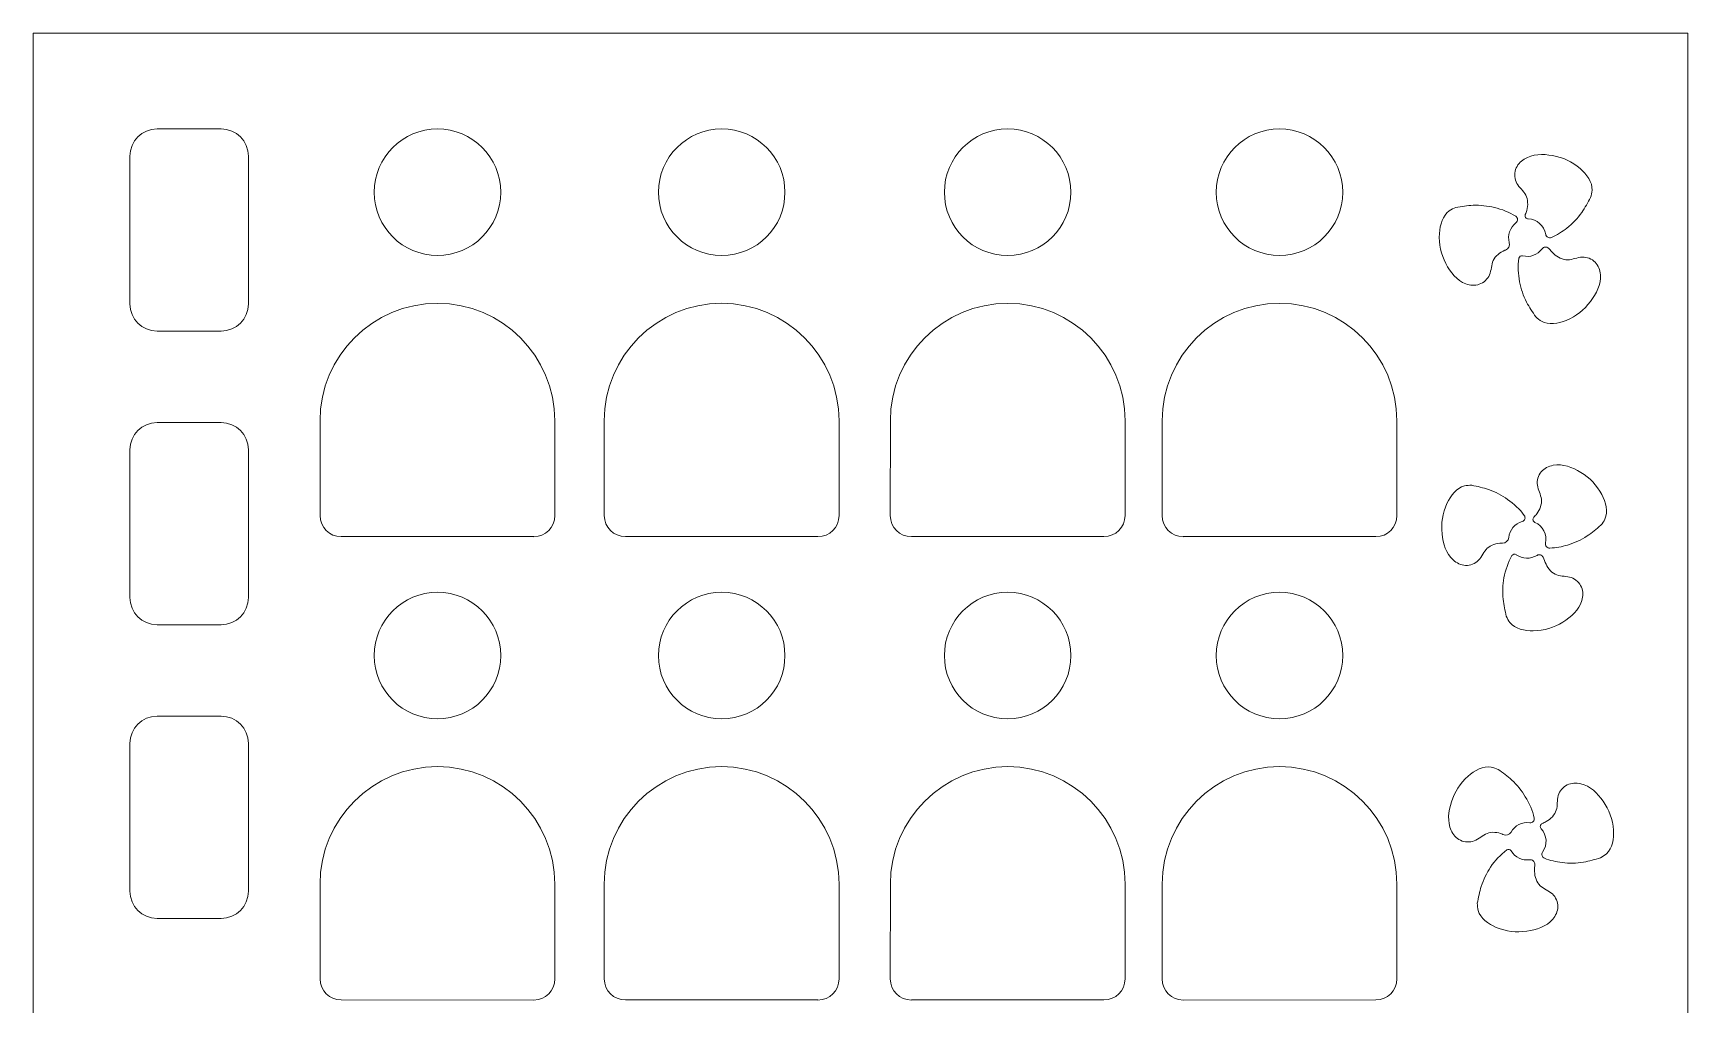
# Model space of a CAD drawing. Header units: metres. Extents: x -2538 to 7610, y -1082 to -498.
# Drawn here: x -194 to 368, y -850 to -520 of the extents above; entities that cross this region are included whole.
import ezdxf

# ---------------------------------------------------------------- set-up
doc = ezdxf.new("R2010")
doc.units = ezdxf.units.M
doc.linetypes.add('AUSGEZOGEN', pattern=[0])
doc.layers.add('Standard', color=7, linetype='AUSGEZOGEN', lineweight=25)

# ---------------------------------------------------------------- blocks, each defined once
blk = doc.blocks.new('COMPLEXOBJECT_12')
at = {"layer": 'Standard', "color": 7, "linetype": 'AUSGEZOGEN', "lineweight": 13}
for centre, major_axis, start_param, end_param in [((306.65, -797.89), (0.995, 0.25), 0.29016, 1.960733), ((313.01, -794.13), (6.18, 1.55), 3.431753, 4.605899), ((314.08, -801.82), (1.41, 0.35), 6.063983, 7.747492)]:
    blk.add_ellipse(centre, major_axis=major_axis, ratio=0.99288, start_param=start_param, end_param=end_param, dxfattribs=at)
for points, start_tangent, end_tangent in [([(296.04, -815.17), (297.36, -809.43), (300.55, -802.88), (306.04, -797.07)], (0.000187, 0.000982), (0.000806, 0.000592)), ([(315.54, -801.78), (315.47, -804.38), (317.39, -809.2), (321.53, -812), (323.38, -816.33), (321.64, -820.58), (312.81, -824.64), (302.48, -823.34), (296.32, -817.62), (296.04, -815.17)], (0.000025, -0.001), (-0.000045, 0.000999))]:
    blk.add_spline(points, degree=3, dxfattribs=dict(at, start_tangent=start_tangent, end_tangent=end_tangent))
blk = doc.blocks.new('COMPLEXOBJECT_13')
at = {"layer": 'Standard', "color": 7, "linetype": 'AUSGEZOGEN', "lineweight": 13}
for centre, major_axis, start_param, end_param in [((314.02, -786.52), (1.31, 0.33), 4.336194, 6.247926), ((305.66, -789.96), (2.04, 0.51), 4.03076, 5.517605), ((313.01, -794.13), (6.18, 1.55), 1.194602, 2.376013)]:
    blk.add_ellipse(centre, major_axis=major_axis, ratio=0.99288, start_param=start_param, end_param=end_param, dxfattribs=at)
for points, start_tangent, end_tangent in [([(304.77, -791.86), (304.56, -791.76), (299.34, -791.44), (295.01, -793.97), (290.28, -793.8), (287.16, -790.44), (287.26, -780.78), (292.89, -772.05), (300.75, -768.94), (303.09, -769.72)], (-0.000908, 0.000419), (0.000924, -0.000382)), ([(303.09, -769.72), (307.75, -773.35), (312.34, -778.99), (315.35, -786.24)], (0.000813, -0.000583), (0.000209, -0.000978))]:
    blk.add_spline(points, degree=3, dxfattribs=dict(at, start_tangent=start_tangent, end_tangent=end_tangent))
blk = doc.blocks.new('COMPLEXOBJECT_14')
at = {"layer": 'Standard', "color": 7, "linetype": 'AUSGEZOGEN', "lineweight": 13}
for centre, major_axis, start_param, end_param in [((318.53, -789.1), (1.07, 0.27), 1.74922, 3.637), ((313.01, -794.13), (6.18, 1.55), 5.424284, 6.778593), ((319.38, -798.57), (1.38, 0.35), 2.282692, 4.103172)]:
    blk.add_ellipse(centre, major_axis=major_axis, ratio=0.99288, start_param=start_param, end_param=end_param, dxfattribs=at)
for points, start_tangent, end_tangent in [([(318.08, -788.1), (319.41, -787.46), (322.87, -783.56), (323.52, -778.61), (326.56, -775), (331.15, -774.59), (338.78, -780.55), (342.28, -790.3), (339.93, -798.36), (337.86, -799.73)], (0.000913, 0.000408), (-0.00087, -0.000493)), ([(337.86, -799.73), (332.11, -801.19), (324.81, -801.36), (318.87, -799.9)], (-0.000959, -0.000282), (-0.000936, 0.000352))]:
    blk.add_spline(points, degree=3, dxfattribs=dict(at, start_tangent=start_tangent, end_tangent=end_tangent))
blk = doc.blocks.new('COMPLEXOBJECT_15')
at = {"layer": 'Standard', "color": 7, "linetype": 'AUSGEZOGEN', "lineweight": 13}
for centre, major_axis, start_param, end_param in [((308.69, -697.69), (0.811, 0.627), 0.29016, 1.960733), ((313.01, -691.7), (5.04, 3.9), 3.431753, 4.605899), ((317.07, -698.32), (1.15, 0.89), 6.063983, 7.747492)]:
    blk.add_ellipse(centre, major_axis=major_axis, ratio=0.99288, start_param=start_param, end_param=end_param, dxfattribs=at)
for points, start_tangent, end_tangent in [([(305.89, -717.78), (304.8, -711.98), (305.1, -704.71), (307.8, -697.19)], (-0.000222, 0.000975), (0.000501, 0.000865)), ([(318.39, -697.7), (319.37, -700.1), (323.06, -703.75), (327.97, -704.66), (331.4, -707.89), (331.52, -712.47), (325.05, -719.74), (315.06, -722.68), (307.13, -719.91), (305.89, -717.78)], (0.000423, -0.000906), (-0.000441, 0.000897))]:
    blk.add_spline(points, degree=3, dxfattribs=dict(at, start_tangent=start_tangent, end_tangent=end_tangent))
blk = doc.blocks.new('COMPLEXOBJECT_16')
at = {"layer": 'Standard', "color": 7, "linetype": 'AUSGEZOGEN', "lineweight": 13}
for centre, major_axis, start_param, end_param in [((313.01, -691.7), (5.04, 3.9), 1.194602, 2.376013), ((310.89, -684.32), (1.07, 0.83), 4.336194, 6.247926), ((304.61, -690.82), (1.67, 1.29), 4.03076, 5.517605)]:
    blk.add_ellipse(centre, major_axis=major_axis, ratio=0.99288, start_param=start_param, end_param=end_param, dxfattribs=at)
for points, start_tangent, end_tangent in [([(304.55, -692.92), (304.32, -692.92), (299.41, -694.71), (296.46, -698.76), (292.05, -700.5), (287.85, -698.67), (284.07, -689.78), (285.73, -679.52), (291.68, -673.53), (294.15, -673.31)], (-0.001, 0.00002), (0.001, 0.000021)), ([(294.15, -673.31), (299.87, -674.77), (306.33, -678.1), (311.99, -683.53)], (0.000978, -0.000209), (0.000583, -0.000812))]:
    blk.add_spline(points, degree=3, dxfattribs=dict(at, start_tangent=start_tangent, end_tangent=end_tangent))
blk = doc.blocks.new('COMPLEXOBJECT_17')
at = {"layer": 'Standard', "color": 7, "linetype": 'AUSGEZOGEN', "lineweight": 13}
for centre, major_axis, start_param, end_param in [((316.05, -684.88), (0.875, 0.677), 1.74922, 3.637), ((313.01, -691.7), (5.04, 3.9), 5.424284, 6.778593), ((320.62, -693.22), (1.13, 0.87), 2.282692, 4.103172)]:
    blk.add_ellipse(centre, major_axis=major_axis, ratio=0.99288, start_param=start_param, end_param=end_param, dxfattribs=at)
for points, start_tangent, end_tangent in [([(315.24, -684.15), (316.21, -683.02), (317.81, -678.06), (316.43, -673.27), (317.76, -668.74), (321.81, -666.53), (331.19, -668.93), (338.29, -676.46), (339.37, -684.79), (338.03, -686.88)], (0.000673, 0.00074), (-0.0006, -0.0008)), ([(338.03, -686.88), (333.34, -690.51), (326.71, -693.59), (320.69, -694.64)], (-0.000766, -0.000643), (-0.000999, -0.000052))]:
    blk.add_spline(points, degree=3, dxfattribs=dict(at, start_tangent=start_tangent, end_tangent=end_tangent))
blk = doc.blocks.new('COMPLEXOBJECT_18')
at = {"layer": 'Standard', "color": 7, "linetype": 'AUSGEZOGEN', "lineweight": 13}
for centre, major_axis, start_param, end_param in [((311.18, -596.43), (0.526, 0.881), 0.29016, 1.960733), ((313.01, -589.27), (3.27, 5.47), 3.431753, 4.605899), ((319.21, -593.94), (0.75, 1.25), 6.063983, 7.747492)]:
    blk.add_ellipse(centre, major_axis=major_axis, ratio=0.99288, start_param=start_param, end_param=end_param, dxfattribs=at)
for points, start_tangent, end_tangent in [([(320.21, -592.89), (322, -594.77), (326.77, -596.82), (331.68, -595.87), (336.05, -597.62), (337.83, -601.85), (334.46, -610.97), (326.24, -617.36), (317.84, -617.67), (315.91, -616.15)], (0.000725, -0.000689), (-0.000739, 0.000674)), ([(315.91, -616.15), (312.78, -611.15), (310.4, -604.27), (310.17, -596.28)], (-0.000563, 0.000827), (0.000151, 0.000989))]:
    blk.add_spline(points, degree=3, dxfattribs=dict(at, start_tangent=start_tangent, end_tangent=end_tangent))
blk = doc.blocks.new('COMPLEXOBJECT_19')
at = {"layer": 'Standard', "color": 7, "linetype": 'AUSGEZOGEN', "lineweight": 13}
for centre, major_axis, start_param, end_param in [((313.01, -589.27), (3.27, 5.47), 1.194602, 2.376013), ((308.34, -583.17), (0.69, 1.16), 4.336194, 6.247926), ((304.87, -591.52), (1.08, 1.81), 4.03076, 5.517605)]:
    blk.add_ellipse(centre, major_axis=major_axis, ratio=0.99288, start_param=start_param, end_param=end_param, dxfattribs=at)
for points, start_tangent, end_tangent in [([(288.73, -579.04), (294.59, -578.31), (301.82, -579.05), (309.08, -582.04)], (0.000987, 0.000163), (0.00084, -0.000543)), ([(305.58, -593.49), (305.36, -593.58), (301.45, -597.04), (300.18, -601.89), (296.72, -605.12), (292.13, -604.95), (285.37, -598.06), (283.17, -587.9), (286.52, -580.15), (288.73, -579.04)], (-0.000938, -0.000347), (0.000923, 0.000384))]:
    blk.add_spline(points, degree=3, dxfattribs=dict(at, start_tangent=start_tangent, end_tangent=end_tangent))
blk = doc.blocks.new('COMPLEXOBJECT_20')
at = {"layer": 'Standard', "color": 7, "linetype": 'AUSGEZOGEN', "lineweight": 13}
for centre, major_axis, start_param, end_param in [((313.35, -581.81), (0.567, 0.95), 1.74922, 3.637), ((313.01, -589.27), (3.27, 5.47), 5.424284, 6.778593), ((320.65, -587.9), (0.73, 1.22), 2.282692, 4.103172)]:
    blk.add_ellipse(centre, major_axis=major_axis, ratio=0.99288, start_param=start_param, end_param=end_param, dxfattribs=at)
for points, start_tangent, end_tangent in [([(312.33, -581.42), (312.82, -580.02), (312.5, -574.82), (309.46, -570.87), (309.05, -566.16), (312, -562.62), (321.61, -561.43), (330.98, -565.85), (335.02, -573.21), (334.53, -575.64)], (0.000356, 0.000935), (-0.000266, -0.000964)), ([(334.53, -575.64), (331.5, -580.74), (326.46, -586.02), (321.23, -589.2)], (-0.000478, -0.000878), (-0.00091, -0.000414))]:
    blk.add_spline(points, degree=3, dxfattribs=dict(at, start_tangent=start_tangent, end_tangent=end_tangent))
blk = doc.blocks.new('COMPLEXOBJECT_21')
at = {"layer": 'Standard', "color": 7, "linetype": 'AUSGEZOGEN', "lineweight": 13}
for p, q in [((-152.31, -552.37), (-130.58, -552.37)), ((-161.56, -611.75), (-161.56, -561.63)), ((-121.32, -561.63), (-121.32, -611.75)), ((-130.58, -621.01), (-152.31, -621.01))]:
    blk.add_line(p, q, dxfattribs=at)
for centre, start, end in [((-152.31, -561.63), 90, 180), ((-130.58, -561.63), 0, 90), ((-152.31, -611.75), 180, 270), ((-130.58, -611.75), 270, 0)]:
    blk.add_arc(centre, 9.25, start, end, dxfattribs=at)
blk = doc.blocks.new('COMPLEXOBJECT_22')
at = {"layer": 'Standard', "color": 7, "linetype": 'AUSGEZOGEN', "lineweight": 13}
for p, q in [((-152.31, -652.01), (-130.58, -652.01)), ((-161.56, -711.39), (-161.56, -661.27)), ((-121.32, -661.27), (-121.32, -711.39)), ((-130.58, -720.65), (-152.31, -720.65))]:
    blk.add_line(p, q, dxfattribs=at)
for centre, start, end in [((-152.31, -661.27), 90, 180), ((-130.58, -661.27), 0, 90), ((-152.31, -711.39), 180, 270), ((-130.58, -711.39), 270, 0)]:
    blk.add_arc(centre, 9.25, start, end, dxfattribs=at)
blk = doc.blocks.new('COMPLEXOBJECT_23')
at = {"layer": 'Standard', "color": 7, "linetype": 'AUSGEZOGEN', "lineweight": 13}
for p, q in [((-152.31, -751.65), (-130.58, -751.65)), ((-161.56, -811.03), (-161.56, -760.91)), ((-121.32, -760.91), (-121.32, -811.03)), ((-130.58, -820.29), (-152.31, -820.29))]:
    blk.add_line(p, q, dxfattribs=at)
for centre, start, end in [((-152.31, -760.91), 90, 180), ((-130.58, -760.91), 0, 90), ((-152.31, -811.03), 180, 270), ((-130.58, -811.03), 270, 0)]:
    blk.add_arc(centre, 9.25, start, end, dxfattribs=at)
blk = doc.blocks.new('COMPLEXOBJECT_26')
at = {"layer": 'Standard', "color": 7, "linetype": 'AUSGEZOGEN', "lineweight": 13}
for p, q in [((189.01, -808.66), (189, -840.83)), ((268.74, -808.66), (268.73, -840.82)), ((261.57, -847.98), (196.15, -847.99))]:
    blk.add_line(p, q, dxfattribs=at)
for centre, radius, start, end in [((228.88, -808.66), 39.86, 0, 180), ((196.16, -840.83), 7.16, 180, 269.9734), ((261.57, -840.82), 7.16, 270.0266, 0)]:
    blk.add_arc(centre, radius, start, end, dxfattribs=at)
blk = doc.blocks.new('COMPLEXOBJECT_27')
at = {"layer": 'Standard', "color": 7, "linetype": 'AUSGEZOGEN', "lineweight": 13}
for p, q in [((96.69, -808.66), (96.68, -840.83)), ((176.41, -808.66), (176.4, -840.82)), ((169.25, -847.97), (103.83, -847.98))]:
    blk.add_line(p, q, dxfattribs=at)
for centre, radius, start, end in [((136.55, -808.66), 39.86, 0, 180), ((103.83, -840.83), 7.16, 180, 269.9734), ((169.24, -840.82), 7.16, 270.0266, 0)]:
    blk.add_arc(centre, radius, start, end, dxfattribs=at)
blk = doc.blocks.new('COMPLEXOBJECT_28')
at = {"layer": 'Standard', "color": 7, "linetype": 'AUSGEZOGEN', "lineweight": 13}
for p, q in [((-0.46, -808.66), (-0.45, -840.82)), ((79.26, -808.66), (79.27, -840.83)), ((6.7, -847.97), (72.12, -847.98))]:
    blk.add_line(p, q, dxfattribs=at)
for centre, radius, start, end in [((39.4, -808.66), 39.86, 0, 180), ((6.7, -840.82), 7.16, 180, 269.9734), ((72.12, -840.83), 7.16, 270.0266, 0)]:
    blk.add_arc(centre, radius, start, end, dxfattribs=at)
blk = doc.blocks.new('COMPLEXOBJECT_29')
at = {"layer": 'Standard', "color": 7, "linetype": 'AUSGEZOGEN', "lineweight": 13}
for p, q in [((-96.99, -808.66), (-96.98, -840.82)), ((-17.26, -808.66), (-17.25, -840.83)), ((-89.82, -847.98), (-24.4, -847.99))]:
    blk.add_line(p, q, dxfattribs=at)
for centre, radius, start, end in [((-57.13, -808.66), 39.86, 0, 180), ((-89.82, -840.82), 7.16, 180, 269.9734), ((-24.41, -840.83), 7.16, 270.0266, 0)]:
    blk.add_arc(centre, radius, start, end, dxfattribs=at)
blk = doc.blocks.new('COMPLEXOBJECT_30')
at = {"layer": 'Standard', "color": 7, "linetype": 'AUSGEZOGEN', "lineweight": 13}
for p, q in [((-0.46, -651.42), (-0.45, -683.58)), ((79.26, -651.42), (79.27, -683.59)), ((6.7, -690.74), (72.12, -690.75))]:
    blk.add_line(p, q, dxfattribs=at)
for centre, radius, start, end in [((39.4, -651.42), 39.86, 0, 180), ((6.7, -683.58), 7.16, 180, 269.9734), ((72.12, -683.59), 7.16, 270.0266, 0)]:
    blk.add_arc(centre, radius, start, end, dxfattribs=at)
blk = doc.blocks.new('COMPLEXOBJECT_31')
at = {"layer": 'Standard', "color": 7, "linetype": 'AUSGEZOGEN', "lineweight": 13}
for p, q in [((96.69, -651.43), (96.68, -683.59)), ((176.41, -651.43), (176.4, -683.58)), ((169.25, -690.74), (103.83, -690.75))]:
    blk.add_line(p, q, dxfattribs=at)
for centre, radius, start, end in [((136.55, -651.43), 39.86, 0, 180), ((103.83, -683.59), 7.16, 180, 269.9734), ((169.24, -683.58), 7.16, 270.0266, 0)]:
    blk.add_arc(centre, radius, start, end, dxfattribs=at)
blk = doc.blocks.new('COMPLEXOBJECT_32')
at = {"layer": 'Standard', "color": 7, "linetype": 'AUSGEZOGEN', "lineweight": 13}
for p, q in [((189.01, -651.43), (189, -683.6)), ((268.74, -651.43), (268.73, -683.59)), ((261.57, -690.74), (196.15, -690.75))]:
    blk.add_line(p, q, dxfattribs=at)
for centre, radius, start, end in [((228.88, -651.43), 39.86, 0, 180), ((196.16, -683.6), 7.16, 180, 269.9734), ((261.57, -683.59), 7.16, 270.0266, 0)]:
    blk.add_arc(centre, radius, start, end, dxfattribs=at)
blk = doc.blocks.new('COMPLEXOBJECT_33')
at = {"layer": 'Standard', "color": 7, "linetype": 'AUSGEZOGEN', "lineweight": 13}
for p, q in [((-96.99, -651.43), (-96.98, -683.59)), ((-17.26, -651.43), (-17.25, -683.6)), ((-89.82, -690.74), (-24.4, -690.75))]:
    blk.add_line(p, q, dxfattribs=at)
for centre, radius, start, end in [((-57.13, -651.43), 39.86, 0, 180), ((-89.82, -683.59), 7.16, 180, 269.9734), ((-24.41, -683.6), 7.16, 270.0266, 0)]:
    blk.add_arc(centre, radius, start, end, dxfattribs=at)

msp = doc.modelspace()

# ---------------------------------------------------------------- linework, layer by layer
at = {"layer": 'Standard', "color": 7, "linetype": 'AUSGEZOGEN', "lineweight": 13}
msp.add_lwpolyline([(-194.44, -1081.87), (367.56, -1081.87), (367.56, -519.87), (-194.44, -519.87), (-194.44, -1081.87)], close=True, dxfattribs=at)
for centre in [(-57.1, -573.86), (39.43, -573.85), (136.52, -573.85), (228.85, -573.86), (-57.1, -731.09), (39.43, -731.09), (136.52, -731.09), (228.85, -731.09)]:
    msp.add_circle(centre, 21.48, dxfattribs=at)

# ---------------------------------------------------------------- block references
for name in ['COMPLEXOBJECT_21', 'COMPLEXOBJECT_20', 'COMPLEXOBJECT_19', 'COMPLEXOBJECT_18', 'COMPLEXOBJECT_33', 'COMPLEXOBJECT_30', 'COMPLEXOBJECT_31', 'COMPLEXOBJECT_32', 'COMPLEXOBJECT_22', 'COMPLEXOBJECT_17', 'COMPLEXOBJECT_16', 'COMPLEXOBJECT_15', 'COMPLEXOBJECT_23', 'COMPLEXOBJECT_29', 'COMPLEXOBJECT_28', 'COMPLEXOBJECT_27', 'COMPLEXOBJECT_26', 'COMPLEXOBJECT_13', 'COMPLEXOBJECT_14', 'COMPLEXOBJECT_12']:
    msp.add_blockref(name, (0, 0), dxfattribs=at)

doc.saveas('drawing.dxf')
